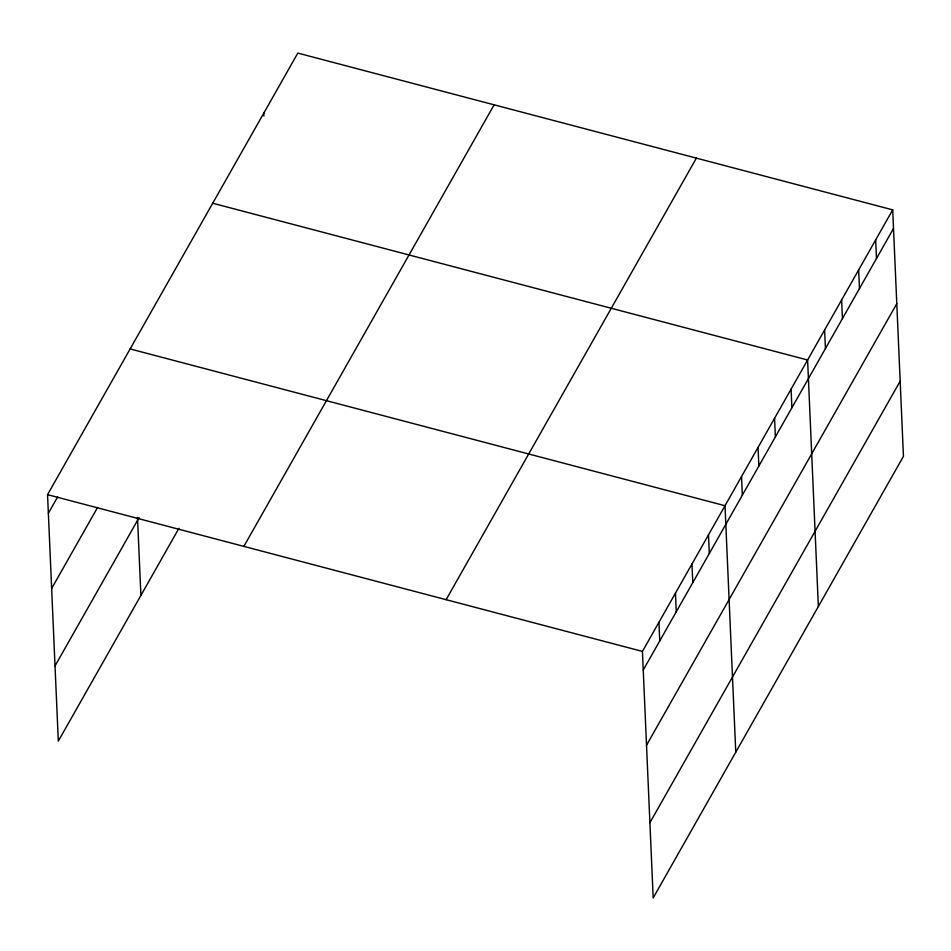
<?xml version="1.0" encoding="UTF-8"?>
<svg xmlns="http://www.w3.org/2000/svg" width="951" height="951" viewBox="0 0 951 951"><rect width="100%" height="100%" fill="white"/><g stroke="black" fill="none" stroke-linecap="round" stroke-linejoin="round"><path stroke-width="1.43" d="M178.966 528.269L58.308 741.138L47.55 494.651L297.818 53.09L892.692 209.862L903.45 456.349L653.182 897.91L642.424 651.423L892.692 209.862M48.358 513.278L57.702 496.814M51.651 588.479L97.608 507.382M55.027 665.938L139.048 517.689M243.86 546.385L494.128 104.824M446.114 599.689L696.382 158.128M643.233 670.051L893.5 228.49M646.514 745.251L896.781 303.69M649.902 822.722L900.169 381.161M212.727 203.229L807.601 360.001L818.359 606.476M130.144 348.934L725.007 505.718L735.765 752.193M47.55 494.651L642.424 651.423M875.669 239.89L876.489 258.517M858.646 269.918L859.466 288.545M841.635 299.945L842.443 318.573M824.612 329.973L825.432 348.601M791.077 389.137L791.898 407.765M774.566 418.285L775.374 436.913M758.042 447.422L758.862 466.049M741.53 476.57L742.339 495.198M708.495 534.854L709.303 553.482M691.971 564.002L692.792 582.63M675.46 593.139L676.268 611.766M658.936 622.287L659.756 640.915M263.784 113.145L263.902 116.01M137.491 517.356L140.903 595.421"/></g></svg>
